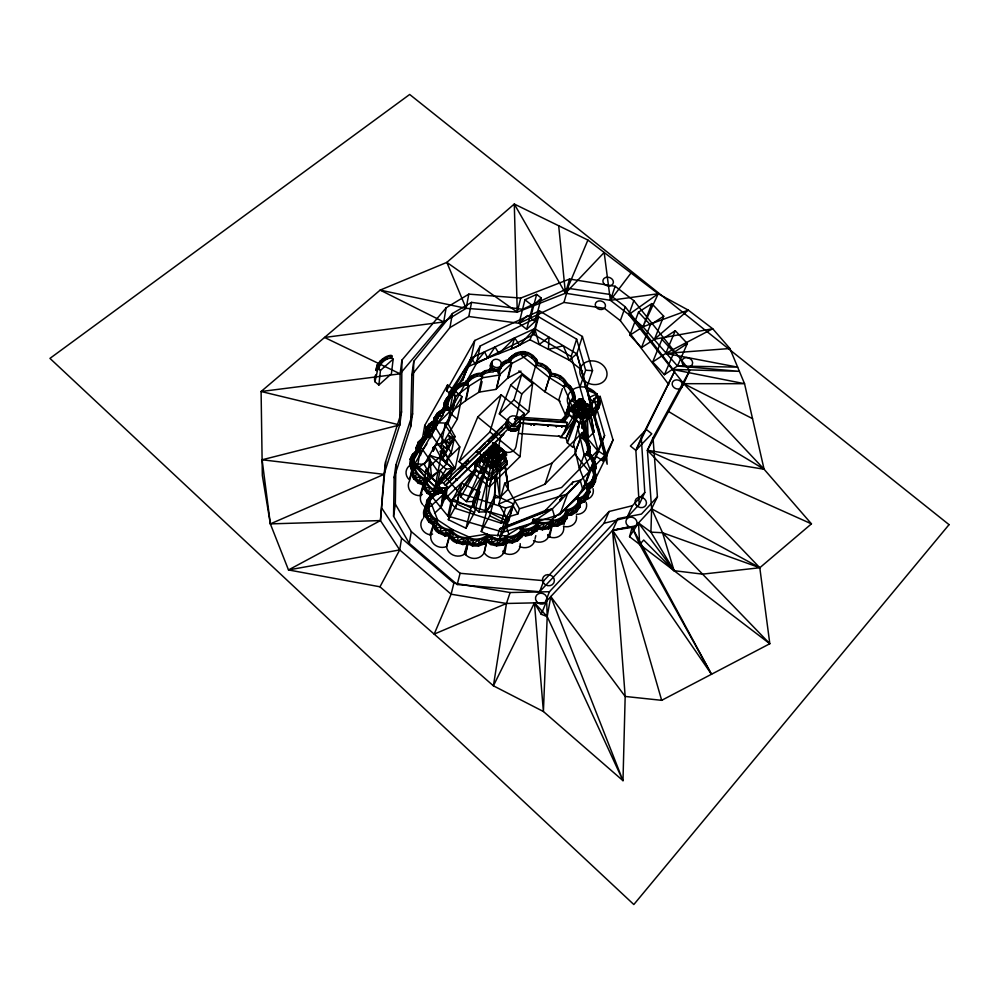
<?xml version="1.0" encoding="UTF-8"?>
<svg xmlns="http://www.w3.org/2000/svg" width="999" height="999" viewBox="0 0 999 999"><rect width="100%" height="100%" fill="white"/><g stroke="black" fill="none" stroke-linecap="round" stroke-linejoin="round"><path stroke-width="1.5" d="M533.803 425.187L534.665 424.637L533.803 425.187L533.803 423.863M585.426 437.737L588.099 438.074L587.437 418.506L588.536 418.419L589.772 412.737C587.474 409.078 585.214 403.696 580.219 403.371L577.235 403.846L574.25 406.855L576.773 409.977L578.896 410.152L575.024 417.07L566.046 438.161L567.37 442.894L572.927 447.39L579.245 423.164L583.179 423.613L583.516 404.245L580.556 399.6L577.272 402.235L577.784 403.996L576.448 405.382M488.012 536.263L488.012 535.177C493.469 539.485 501.798 540.047 507.629 536.188L506.793 540.584C501.148 545.067 492.495 544.355 487.237 539.585L488.012 536.263C493.581 540.372 501.71 540.996 507.629 537.262L502.672 542.994L503.496 539.26L497.015 543.668L497.827 539.785L491.371 542.42L491.071 543.431M657.417 496.853L651.623 508.766L635.851 525.824L612.624 530.344L711.475 674.263L632.13 527.397L629.283 526.76L612.624 530.344L545.129 602.634L506.456 603.483L451.123 594.205L399.712 549.925L380.444 520.579L384.041 474.35L399.75 424.975L400.124 373.838L401.898 360.152L446.116 307.817L468.818 294.131L520.716 298.052L569.555 279.058L615.134 286.263L633.841 300.649L689.71 370.517L683.728 383.691L647.414 450.262L651.623 508.766L650.923 532.13L674.075 570.679L702.559 574.138L759.802 567.744L811.45 523.851L764.085 469.23L683.728 383.691L628.796 314.548L610.377 300.312L565.446 293.244L517.27 312.15L466.121 308.341L380.144 290.11L261.101 391.508L262.337 475.487L270.354 523.888L288.486 569.942L379.97 586.8L493.406 685.814L543.406 711.513L622.989 780.669L625.174 696.453L612.624 530.344L617.869 518.631L641.445 514.085L657.417 496.853L653.021 437.712L689.71 370.517M401.548 411.825L385.626 461.713L380.444 520.579L270.354 523.888L262.113 459.777L399.75 424.975L401.548 411.825L401.898 360.152M506.243 424.088L506.968 423.176L506.318 423.189L507.192 425.736L506.468 426.648L507.205 424.85M393.569 516.258L394.13 477.609L395.879 465.022L412.599 413.773L413.773 361.301L452.422 313.511L471.553 302.372L522.552 309.303L568.044 288.311L609.065 294.305L625.274 306.818L674.562 371.428L635.864 450.387L639.198 504.445L626.997 517.532L604.008 523.289L539.635 591.733L457.23 584.527L409.278 543.381L393.569 516.258L395.329 504.12L395.879 465.022M455.407 396.453L454.033 395.117L453.658 391.208C456.019 385.939 461.476 382.255 467.27 382.155L468.044 382.892L467.644 384.79L469.018 386.126L466.009 400.399L452.609 410.639L455.407 396.453L469.018 386.126M412.874 468.032L412.787 472.452L415.022 477.197L418.981 480.969L424.65 479.545L422.914 484.965L418.294 483.166L413.686 478.683L411.451 473.951L411.825 467.982L414.16 469.006L416.533 473.676L420.379 477.534L424.65 479.545L425.624 478.996C419.443 477.097 414.173 470.916 414.835 464.248L413.861 464.785L412.699 469.13M394.13 477.609L410.626 426.885L411.825 374.95L413.773 361.301M442.232 450.099L435.04 486.788L411.863 463.012L419.056 448.751L442.195 416.308L449.55 392.382L462.737 380.157L467.507 367.045L482.405 360.077L515.334 347.327L529.982 339.735L569.255 360.177L580.419 369.018L581.73 370.617L585.988 388.836L586.688 387.587L590.034 403.221L599.8 401.136C600.911 409.303 593.106 415.846 585.339 415.596A16.533 14.048 19 0 1 567.769 403.184A16.533 14.048 19 0 1 577.834 387.425C589.56 384.19 604.158 395.829 598.526 408.316L594.143 413.948L598.638 404.92L598.526 408.316L594.093 412.974L594.405 418.781L599.8 401.136L596.753 394.006L586.688 387.587L592.519 370.666L582.405 336.488L539.472 310.889L474.775 340.472L446.516 390.696L452.584 395.666L480.169 346.041L538.598 316.795L576.635 339.173L585.639 370.229L579.932 387.175M495.117 448.976L492.395 448.876L489.298 450.699L489.073 448.289L493.381 444.118L496.041 444.155L499.288 446.815L495.054 449.075L497.814 457.617L498.813 456.643L501.011 456.593L504.582 453.084L504.408 451.161L500.499 447.789L497.889 447.964L500.499 447.789L506.306 452.734L506.58 455.107L502.285 459.328L498.701 459.752L496.653 461.6M584.927 436.551L585.089 427.734L583.141 423.101M586.925 442.282L587.012 439.41L583.953 436.163L585.139 438.611M573.738 398.738C575.474 392.807 571.828 386.213 566.695 383.204L565.684 383.466C570.879 386.363 574.625 392.957 572.577 398.863L573.588 398.576L574.213 394.755L573.551 398.813M422.502 438.086L418.381 441.833L416.321 447.964L418.194 442.944L422.315 439.21M517.07 539.76L517.532 535.039L521.528 531.543L523.414 527.647L522.714 526.748C520.779 533.241 513.598 537.225 507.017 536.513L506.518 538.161L505.269 536.55L520.929 526.81L522.177 528.409L520.379 532.392L517.42 534.977M498.863 446.453L498.838 447.202L496.89 445.604M579.07 427.822L579.245 423.164L583.179 423.613L587.237 419.543L583.316 404.37L586.475 409.877L588.661 418.057L585.464 417.657M584.465 435.839L584.59 432.729M584.902 424.962L585.027 421.853M575.137 417.694L567.37 442.894L578.471 414.373L578.858 410.127L583.141 403.971L588.611 404.782L592.27 407.555L592.894 409.615L592.557 414.373L588.536 418.419L586.401 418.156M414.685 469.355L414.835 464.248M504.195 456.593L506.131 458.179L506.381 461.301L500.949 466.645L501.111 469.942L497.29 469.992L497.564 466.446L496.703 465.746L498.089 459.265L493.456 463.836L493.181 468.106L490.497 468.069L487.237 465.372L486.975 462.15L487.749 460.989L487.237 465.372L486.975 462.15L490.896 466.308L493.306 466.333L497.215 462.5L495.154 448.826M586.5 415.572L586.538 412.575M561.888 522.664L562.487 517.969L565.996 514.21L567.395 510.227L566.62 509.403L564.672 515.134L566.62 509.403M588.923 488.311L587.137 496.366L587.187 492.944L583.916 496.753L583.741 500.099L588.923 488.311C589.248 494.33 585.614 500.586 579.445 501.835L578.721 506.156L575.761 510.264L571.291 512.999L566.508 513.636L566.745 514.585L572.04 513.961L576.51 511.213L580.044 506.431L580.706 502.072L579.37 501.81L580.019 498.576L579.17 497.802L578.321 499.862L576.51 498.863L585.202 484.29L587 485.277L587.35 489.522L587.674 483.553L588.686 484.115L589.635 492.682L589.422 487.225L588.099 487.262L588.736 491.67L588.686 484.115M490.659 364.997L490.771 367.707L490.709 364.947M480.307 459.228L477.01 462.437L477.222 465.571L475.099 468.768L479.345 472.29L484.602 468.731L483.041 472.814L483.404 476.211L487.25 479.483L485.289 511.888L478.933 511.988L473.301 507.255L472.877 501.486L483.591 473.214L479.345 472.29L481.093 468.781L484.602 468.731L485.739 467.607L487.362 462.312L483.279 462.25L480.019 459.552L479.77 457.167L486.426 451.698L489.41 451.361L494.692 448.701L487.462 451.448L480.019 459.552L484.153 462.337L485.739 467.607L482.355 467.644L479.283 465.097L479.045 462.837L480.531 459.065M580.344 438.386L582.292 438.186L583.466 435.364L582.292 438.186L580.257 438.286L575.412 451.823L579.27 468.194L584.228 454.533L586.113 454.083L586.763 452.31L587.824 452.06C593.468 455.694 596.653 463.411 594.08 469.805M492.819 477.722L493.681 477.372L493.231 476.848L491.083 479.42L485.289 511.888L493.968 503.234L495.566 478.533M490.784 367.869L490.859 366.695L492.457 368.818L495.017 370.042L494.805 371.141L497.527 371.141L500.224 368.818L497.877 370.042L495.054 370.105L494.767 371.091L492.307 369.905L490.784 367.869L490.671 364.285L490.372 369.255L490.909 367.732A5.282 4.483 13.3 0 0 489.672 369.842L489.473 370.554M490.734 364.523L490.671 365.322L491.408 363.973M487.237 465.372L487.462 462.25L485.851 467.544L486.101 470.591L489.173 473.139L491.708 473.164L495.791 469.155L496.865 463.773L497.514 463.848L495.754 454.383C495.666 439.597 492.632 460.726 493.456 463.836L491.283 463.861L488.698 461.725L488.561 459.115L486.863 462.212L481.493 458.678L481.268 456.531L486.426 451.698L488.611 451.648M506.318 422.19L506.493 426.935L508.466 429.545L511.613 431.068L515.147 431.118L518.631 428.184L518.019 429.47L515.134 431.044L515.634 429.807L512.012 429.907L508.666 428.246L506.605 425.462L506.331 422.302L507.892 419.393A7.105 6.144 15.2 0 0 511.388 429.632A7.105 6.144 15.2 0 0 520.192 423.176M517.257 418.668L566.995 422.227L566.695 426.573L520.054 423.251M585.164 430.294L586.001 419.992M493.968 503.234L496.328 474.25L495.104 475.462L495.966 475.112M491.983 363.349L491.895 362.088L490.584 365.484L492.057 362.862M412.662 468.968L411.388 469.33L409.715 465.134C410.077 460.189 410.626 454.033 415.871 451.685M491.77 363.449L491.895 362.088A5.532 4.683 13.3 0 0 491.808 368.156A5.532 4.683 13.3 0 0 498.738 369.73A5.532 4.683 13.3 0 0 501.236 364.21L500.936 367.869A5.307 4.495 13.3 0 1 493.481 370.604A5.307 4.495 13.3 0 1 491.783 363.461M563.623 422.302L569.255 415.134L568.169 414.21L570.329 410.614L570.566 407.967L573.114 407.03L575.536 404.632L577.185 404.657M496.416 452.884L498.289 452.06L500.724 448.688L499.5 447.689L495.342 448.788L499.5 447.689M519.942 422.227L519.492 426.785A6.818 5.894 15.2 0 1 511.638 431.031A6.818 5.894 15.2 0 1 506.218 423.738L506.68 421.603L507.28 421.89M507.654 420.317L507.567 421.303L508.254 420.604L507.517 420.142L508.104 420.417M536.176 361.65L536.413 359.078L532.917 355.369L528.371 352.659L523.988 351.673L521.528 355.444L549.325 377.697L545.054 391.945L518.881 370.879M574.9 417.445L575.686 420.254L579.832 423.588L583.104 404.583L573.114 407.03L573.551 408.603L576.048 410.601L578.458 410.864L578.471 414.373L581.306 416.645L583.316 416.945L585.938 414.323L585.539 409.652M433.279 450.999L434.178 447.727L433.379 447.265L432.679 448.501L433.279 450.999L434.178 447.727M493.381 444.118L493.543 444.78L496.291 444.343L498.676 446.503L494.755 449.175L491.046 454.433L489.423 454.72L488.311 452.622L491.545 449.55L492.594 449.587M494.967 481.431L495.254 478.459M495.067 481.181L495.354 478.221M520.054 456.643L524.2 413.449L501.136 394.767L477.759 416.983L459.078 461.638L489.46 486.9L520.054 456.643L489.922 431.943L501.136 394.767M492.245 369.031L490.971 367.332L492.507 368.156L492.17 369.717L492.507 368.156M588.661 418.057L592.694 414.011L592.27 407.555L587.325 403.933C582.005 406.293 585.214 398.077 585.839 404.583L584.927 401.848L585.364 404.52M375.774 374.837A10.652 9.103 6.6 0 0 374.987 381.768L378.883 385.002L391.408 373.801L393.169 359.128L391.695 357.917L391.933 355.969L391.108 355.294C383.404 355.944 377.285 362.949 377.447 370.641L376.136 370.442L376.96 365.209L380.494 360.701L383.803 358.728M376.136 370.442L376.96 365.209M378.883 385.002L380.444 370.429L378.971 369.205C378.796 362.15 385.102 356.406 391.933 355.969M433.803 421.953L434.24 417.744L437.5 412.949L442.245 410.027M435.277 420.716C435.764 414.086 441.67 408.166 448.226 407.217L449.1 407.892L448.738 409.752L450.299 410.939L438.249 423.126L436.688 421.928C436.513 414.897 442.145 408.603 449.1 407.892M587.999 404.832L587.325 403.933L584.09 403.946L584.165 402.435L581.218 401.024L580.007 402.235L576.298 401.973L572.902 405.906M378.971 369.205L380.107 363.424M380.494 360.701L380.257 362.275L382.567 360.589M483.279 462.25L487.362 462.312L483.279 462.25L489.06 458.079L490.272 455.769L490.209 457.667L491.945 459.09L493.518 458.966L496.341 456.206C492.27 442.357 500.099 453.159 501.498 458.454L502.285 459.328L498.701 459.752L497.739 464.885L496.615 465.996L500.949 466.645L497.29 469.992M379.907 365.359L382.929 361.638L383.141 359.69M498.513 446.016L497.952 447.864L498.126 446.403L495.704 445.579L493.256 448.951L490.759 450.312M507.704 421.054L507.892 419.393L507.967 420.916M588.498 489.21C594.63 487.2 595.392 480.806 596.291 475.499L594.755 471.253L593.506 471.528M595.067 481.905L596.291 475.499M382.929 361.638L387.15 358.903L387.362 356.955M442.482 495.729L441.208 507.042L444.493 499.138L445.841 488.086L447.34 486.575L442.332 482.342L433.816 488.573L445.841 488.086M494.817 448.726L493.369 447.852L491.321 449.662L491.258 447.914L494.542 444.73L496.79 444.592L494.355 448.888L495.079 449.425L492.207 456.855L490.497 468.069L493.306 466.333M495.791 469.155L496.316 464.622M387.15 358.903L390.397 358.092L390.621 356.144M445.654 489.148L444.493 499.138L445.966 497.639L447.34 486.575M583.054 435.789L583.416 432.692M549.999 372.727L550.299 370.192L546.765 366.458L542.195 363.748L537.812 362.749L535.314 366.521M414.285 456.331L413.399 463.024C413.798 457.729 414.86 451.71 420.005 448.963L418.881 448.663C414.273 452.11 411.064 457.829 411.176 463.661L412.849 467.869L411.563 468.231L411.388 469.33M490.896 466.308L493.394 462.125L491.158 454.37C505.069 433.816 486.363 462.262 487.974 463.886L489.173 458.017L488.449 459.178L485.539 459.265L482.967 457.13L482.817 455.194L488.211 453.708L494.38 449.001L484.165 454.657L484.24 456.381L486.476 458.229L489.06 458.079M497.739 464.885L500.287 464.885L504.345 460.901L504.945 455.994L506.58 455.107L502.222 450.611L495.529 448.801M270.354 523.888L384.041 474.35L385.626 461.713M508.379 428.459L506.63 427.072L507.28 425.949L508.928 428.159L508.279 429.295L508.728 427.372L507.629 425.899L506.743 426.248M433.379 447.265L433.978 449.762M504.395 456.256L504.345 460.901M573.276 394.892L571.952 400.711L570.129 401.211L565.509 415.172L558.778 399.975L562.362 388.661M444.692 401.985L443.556 408.291C444.143 403.559 444.892 397.639 450.112 395.704M495.017 371.141L495.679 369.705L497.465 370.504L495.017 371.141L495.154 370.067M528.771 411.8L532.667 383.554L521.628 374.687L510.714 385.052L499.338 413.923L514.16 425.999L528.771 411.8L514.01 399.862L521.628 374.687M594.205 472.19L593.506 476.998L590.559 482.992L592.832 478.721L594.205 472.19L592.981 468.044L594.068 468.419C595.904 473.801 595.554 480.307 592.02 484.927L588.261 487.375L588.911 488.149L593.106 485.514L595.491 480.844M507.017 536.513L507.717 537.425L506.968 542.632L512.487 542.857L517.619 540.834L522.24 536.625L523.638 532.779M410.626 426.885L412.599 413.773M566.346 515.621L571.64 514.997L576.111 512.25L579.645 507.467L580.294 503.121M511.925 431.143L512.812 429.383L514.722 429.37L514.822 431.118L515.034 429.782L512.137 429.807L511.925 431.143L515.034 429.782M410.601 458.566L410.427 459.665L410.489 458.154M409.715 465.134L410.152 463.561L409.977 464.66M410.314 459.265L412.924 453.708M617.869 518.631L549.438 591.72L510.127 592.544L506.456 603.483L493.406 685.814L534.44 602.872L547.202 616.57L622.989 780.669L550.786 596.565L547.202 616.57L543.406 711.513L534.44 602.872L541.221 614.285L547.202 616.57L546.665 600.986L541.221 614.285M411.825 467.982L411.451 473.951M379.97 586.8L399.712 549.925L401.598 538.199L382.005 508.479M416.496 446.853L416.208 451.248M504.945 455.994L501.111 459.752L500.287 464.885L498.701 459.752M413.998 458.129L416.496 451.873M417.27 448.301C418.556 442.357 422.415 436.426 428.409 434.465L429.408 435.002L429.095 436.825C423.089 438.536 418.456 444.867 419.592 451.161L421.391 452.135L426.923 443.768M418.181 443.356L418.381 441.833M414.485 467.245L414.772 465.459M478.933 511.988L487.25 479.483L491.508 479.695L492.332 474.975L497.802 469.592L497.564 466.446M413.686 461.238L414.76 467.145L416.758 467.682M413.686 478.683L411.738 472.402M523.064 529.807L523.414 527.647L521.278 535.127L517.395 538.748L512.25 540.771L507.242 540.646L517.532 535.039L512.25 540.771L512.475 537.2L507.717 537.425M414.098 478.896L413.861 477.597M416.196 453.671L418.643 451.486L418.931 449.687M419.468 446.965C420.229 441.558 424.038 436.476 429.408 435.002M414.835 478.284L416.533 473.676L412.787 472.452L414.16 469.006L413.861 464.785M419.592 451.161L419.767 445.154M418.643 451.486L420.005 448.963M421.815 439.31L422.003 438.186M475.199 468.344L460.427 491.208L460.826 496.94L466.421 501.635L483.491 473.276L484.715 468.668L484.94 471.815L488.823 475.037L487.662 479.745L483.404 476.211L484.715 468.668L487.699 465.122L490.497 468.069M577.272 402.235L579.195 403.633L578.858 402.235L582.355 399.825L582.941 403.721L581.88 401.885L578.084 404.795L574.425 405.107L570.329 410.614L573.638 413.261L575.761 418.181L566.083 438.186L560.726 437.512L558.516 435.726M421.453 442.47L421.753 440.659M436.988 486.138L440.097 470.292L446.915 463.748L441.171 455.606L425.986 470.054L423.164 485.939L447.889 516.083L503.159 532.18L559.964 514.448L596.59 476.523L606.655 455.969L613.049 439.972L600.137 396.378L593.906 398.701L604.582 435.514L595.566 456.006L602.834 460.789L604.969 455.407L597.652 450.599L561.588 487.512L514.747 500.661L508.578 521.103L501.236 523.189L455.656 508.441L436.988 486.138L455.169 468.519L440.834 446.74L457.33 419.105L461.925 396.615L447.589 384.902L424.762 425.399L417.12 468.406L429.545 459.515L427.584 479.133L438.062 471.665L421.079 447.452L471.166 357.979L474.775 340.472M427.272 506.168L425.911 505.931L426.848 500.424L430.557 495.479L432.842 494.03M425.911 505.931L426.098 504.882L427.472 505.107C427.822 497.614 434.44 491.058 441.795 490.234L442.657 490.984L442.307 492.719L443.831 494.055L441.133 507.117L434.59 513.249M424.325 434.19L424.862 432.654L424.875 437.038M399.75 424.975L261.101 391.508L400.124 373.838L443.731 321.94L446.116 307.817M426.236 427.56L426.073 429.108L426.236 427.56L429.47 423.713L434.14 421.59M424.862 438.773L425.174 436.95M418.057 482.667L418.244 481.593L414.273 477.809M418.294 483.166L418.244 481.593M448.376 399.737L447.227 406.243C447.777 401.136 449.125 395.367 454.245 393.007L453.171 392.669C448.501 395.729 445.329 401.286 445.03 406.855L445.991 409.578M488.074 540.659L484.665 543.893L478.409 546.003L472.652 545.941L467.532 543.718L468.494 537.425C474.662 540.509 482.942 539.46 487.712 534.353L487.337 538.736C482.904 544.43 474.25 545.392 468.194 541.82L467.782 542.707L472.914 544.93L478.683 544.992L484.952 542.882L488.361 539.647L487.337 538.736M581.668 428.146L582.454 423.551L583.691 423.077M426.049 428.696L429.47 423.713M409.278 543.381L411.313 531.593L395.329 504.12M429.945 423.576L429.27 424.85M427.859 437.262L428.171 435.439M429.458 427.972L429.782 426.136L432.804 422.227L436.788 420.017L436.463 421.865C431.818 423.464 428.908 427.897 427.934 432.555M586.763 452.31L590.372 455.207L592.981 459.677L594.08 464.523L592.507 470.404L590.609 470.866L584.228 454.533M594.755 471.253L594.243 472.564L595.654 468.094L594.967 464.398L594.243 468.406L593.181 468.656L594.08 464.523M432.48 424.076L432.804 422.227M411.825 374.95L449.95 327.572L452.422 313.511M434.24 417.744L434.041 418.893L437.5 412.949M434.49 418.581L434.69 417.445M423.426 483.841L423.613 482.767L418.981 480.969L420.379 477.534L415.022 477.197M519.505 426.748L515.971 446.703A8.591 7.505 15.2 0 1 503.234 451.073M579.445 501.835L579.994 498.713L583.916 496.753L579.445 501.835L579.932 502.709L584.715 500.861L588.099 496.715L584.303 501.898L579.52 503.758M588.811 484.315L588.261 487.375L594.48 477.397L595.179 472.527L594.492 480.669L594.48 477.397L592.02 484.927L592.145 481.705L588.811 484.315L587.712 483.941L587.05 485.651L585.102 484.977L583.428 489.31M435.364 419.043L439.772 411.426L442.532 410.901M435.277 422.377L435.614 420.529M432.292 496.378L427.085 493.244L423.788 488.973L422.989 483.017L426.273 483.703L429.72 487.887L434.378 490.996L438.998 492.182L439.81 491.458C433.229 490.671 426.785 485.601 425.786 478.833L424.026 482.867L424.812 488.349M425.624 478.996L425.312 480.756L427.035 479.782L416.271 465.059L414.548 466.021M425.474 480.594L425.786 478.833M500.986 367.919L500.786 364.922M500.974 367.744L501.411 366.221M436.688 421.928L437.025 420.079L435.564 417.907M437.712 416.046L437.375 417.907C439.722 413.661 443.793 410.227 448.738 409.752M587.412 455.619C588.973 450.249 590.534 444.53 587.012 439.41L588.224 443.931M440.172 413.936L440.522 412.075M492.657 369.368L492.532 370.017L492.882 368.981L494.917 369.955L494.58 371.004L492.657 369.368L494.617 369.418L494.58 371.004M441.745 410.052L441.533 411.201L437.3 414.098M427.085 493.244L427.285 492.182L423.963 487.425M565.297 513.461C562.262 517.494 557.579 520.491 552.397 520.229L553.184 521.066L552.722 525.249L558.141 525.037L562.924 522.652L566.982 518.144L562.537 523.676L557.754 526.061L552.36 526.273M427.547 493.381L427.285 492.182M444.48 403.134L444.605 401.586M446.516 390.696L447.589 384.902M450.936 531.63L450.287 533.791C443.281 534.565 435.789 530.144 434.016 523.151L435.601 519.018C437.849 525.661 445.079 529.895 451.935 529.67L451.273 530.544L446.453 530.069L441.233 527.634L437.013 523.901L434.016 523.151L433.017 523.464L432.892 524.775L428.808 521.953C425.187 517.307 423.239 511.013 426.373 505.494L427.397 505.781C427.984 511.251 430.045 516.87 435.064 519.755L436.176 519.443L435.839 521.128L437.824 520.554L431.281 503.583L429.308 504.145L428.896 505.332L429.32 503.396L428.209 500.649L432.754 494.33L434.852 493.793M443.831 407.867L444.043 406.718M424.625 511.301L425.037 509.827M426.848 500.424L426.648 501.486L430.344 496.54M424.85 510.889L426.373 505.494M427.135 501.186L427.335 500.124M495.404 448.688L495.704 445.579L494.143 444.355L489.66 448.551L489.86 450.711L489.073 448.289L491.321 449.662M520.192 543.631A11.151 10.09 18 0 1 515.784 552.747A11.151 10.09 18 0 1 504.77 553.296L506.93 541.658L506.968 542.632M444.23 410.939L444.58 409.078M447.165 397.477L444.393 402.747M447.39 398.451L447.602 397.29M429.308 504.145L429.632 502.435L428.521 502.747L427.197 506.83L426.173 506.555M428.009 501.723L428.209 500.649M425.499 516.483L424.812 510.252M567.107 510.427L566.508 513.636C571.291 508.891 579.57 506.356 580.019 498.576L578.721 506.156L579.033 502.634L575.761 510.264L575.948 506.63L571.291 512.999L571.59 509.49L567.107 510.427L566.271 509.652L565.634 511.338L564.123 509.952L577.01 498.139L578.521 499.5L577.622 503.633L579.17 497.802M425.849 516.783L425.699 515.434M430.219 496.953L430.557 495.479M400.124 373.838L324.55 337.462L443.731 321.94L466.121 308.341L468.818 294.131M486.738 541.246L484.54 551.673A11.201 10.202 14.7 0 1 476.323 558.291A11.201 10.202 14.7 0 1 465.671 554.745L467.932 542.832L471.441 544.293M442.657 490.984C437.4 491.296 433.017 494.805 430.307 499.15L429.982 500.874C432.679 496.54 437.062 493.031 442.307 492.719M447.452 409.977L447.802 408.116M440.834 446.74L445.042 424.725L461.925 396.615M448.014 401.61L450.711 395.604M447.577 404.37L448.364 410.227L450.299 410.839L447.852 423.576M519.53 426.623L520.129 424.762L519.555 426.86M451.461 394.73L452.372 390.896L456.268 386.663L460.864 384.365L460.626 385.527M452.147 392.07L452.859 390.659M457.33 419.105L449.325 412.512L453.708 389.897L434.078 425.149L452.235 454.27L448.027 458.291L446.915 463.748M433.154 496.79L433.491 495.054M450.349 397.477L452.822 395.517L453.184 393.643M453.434 392.37L458.341 385.214M500.137 368.144L505.993 362.974L510.389 362L511.888 363.199L508.241 377.647L496.491 388.748L499.975 374.4L498.476 373.189L499.425 368.743M428.721 521.403L428.921 520.367L426.049 515.734M428.808 521.953L428.921 520.367M449.95 327.572L468.806 316.508L471.553 302.372M452.822 395.517L454.245 393.007M436.138 419.405L436.925 415.447L441.471 411.625M436.513 487.524L437.4 483.017L452.697 468.881M441.97 459.415L453.084 468.194L437.4 483.017M454.033 395.117L455.656 389.435C458.603 385.589 463.086 382.779 468.044 382.892M452.634 391.82L456.118 387.025M442.157 459.465L455.069 436.563L447.702 423.176L438.261 422.802L414.91 463.661L437.724 483.304M455.519 396.915L453.009 409.69L448.064 423.489M496.615 465.996L497.627 460.801L499.587 459.328L501.111 459.752M432.067 518.219L432.405 516.52L429.72 511.888L428.633 506.818L428.309 508.528L429.632 502.435M437.562 493.781L437.899 492.045M455.282 391.321L458.616 387.824L458.991 385.939M562.275 521.64L565.996 514.21L565.659 517.769L567.395 510.227L565.659 517.769L562.275 521.64L557.479 524.025L552.584 524.288L562.487 517.969L557.479 524.025L557.792 520.479L553.184 521.066M538.249 525.711L539.448 526.361L537.162 530.244L531.855 533.666L526.423 534.89L520.979 533.866L521.103 532.904L526.048 533.766L531.493 532.542L535.951 529.595L538.686 523.513M440.946 492.907L441.296 491.171M458.616 387.824L463.037 385.414L463.411 383.516M450.287 533.791L450.062 536.076L445.017 535.939C442.07 533.841 434.365 532.704 434.827 527.822L433.017 523.464M593.943 469.817L595.042 464.41M434.727 529.333L434.827 527.822M452.997 468.606L441.758 459.278L434.677 446.128L454.682 436.376L451.71 450.836L444.98 462.812M470.204 377.272L465.871 381.968L469.955 378.446L470.379 376.923L473.976 375.487M466.383 381.768L466.62 380.594M463.037 385.414L466.333 384.852L466.733 382.967M467.12 382.367C468.556 376.248 475.636 372.964 481.518 373.189L481.793 375.886L483.029 377.297L468.519 386.426L465.534 400.699L479.82 391.645L482.067 381.593M468.519 386.426L467.282 385.002C468.044 377.947 475.487 373.414 482.217 373.976M467.282 385.002L469.28 379.483M470.129 378.097L470.379 376.923M449.762 478.134L450.274 476.798M438.823 533.166L439.036 532.142L434.94 528.296M450.449 477.709L452.372 468.606M491.371 542.42L492.157 538.686L486.625 540.359L486.338 541.371L490.846 544.567L496.491 545.816L503.146 545.079L507.267 542.669L506.793 540.584M428.521 502.747L426.073 510.114L426.96 515.297L429.82 519.917L433.903 522.739L433.091 523.738L429.008 520.916M439.298 533.241L439.036 532.142M439.722 532.38L441.233 527.634L435.826 527.497L437.013 523.901L434.94 519.88M468.881 381.381L472.515 378.196L472.914 376.286M449.325 412.512L476.461 363.474L480.169 346.041M455.169 468.519L459.79 446.94L445.042 424.725M472.515 378.196L477.135 376.148L477.547 374.25M447.889 516.083L451.248 500.686L459.165 492.944L505.681 507.979L513.174 505.869L517.832 513.961L507.654 517.107L451.248 500.686L425.986 470.054M458.716 469.48L458.653 468.706M444.592 535.539L444.817 534.515L439.51 532.205M455.694 479.395L456.855 480.369L455.819 478.821M374.987 381.768L377.447 370.641M448.326 519.655L452.847 499.05L461.688 483.141L479.745 491.845L474.513 512.524L465.996 528.221L448.326 519.655L456.955 504.033L461.688 483.141M445.017 535.939L444.817 534.515M456.855 480.369L457.442 479.345M477.135 376.148L480.482 375.849L480.906 373.951M508.916 428.908L508.741 429.682L509.702 428.171L511.438 429.008L511.363 430.956L508.916 428.908L509.702 428.171M499.363 370.479L499.687 375L496.203 389.348L478.633 392.207L481.83 377.872L481.493 373.339L484.715 370.804L492.345 369.218M459.278 477.559L459.74 477.11M482.517 373.501L483.341 372.327L483.079 373.501M462.774 466.396L462.962 465.534M481.343 376.186L484.527 373.564L484.952 371.653C489.61 369.78 495.005 369.168 499.637 371.416M455.656 508.441L459.165 492.944L440.097 470.292M465.821 463.449L466.009 462.587M489.46 486.9L500.961 435.989L524.2 413.449M511.363 430.956L511.825 429.67L509.203 428.396M547.727 534.989L549.575 536.975L552.21 525.312M467.569 460.926L467.807 459.865L459.79 468.444M451.935 529.67L451.548 531.343L452.734 529.795L436.451 519.168M484.527 373.564L489.423 372.053L489.735 369.867M449.2 536.088L446.503 546.465A11.214 10.215 13 0 0 453.071 555.044A11.214 10.215 13 0 0 464.21 554.383L467.794 541.595L467.794 543.868L462.837 544.53C459.827 542.932 451.298 542.932 451.523 538.099L448.901 534.053L449.812 533.578L453.521 533.966L458.379 537.012L463.948 538.611L468.743 538.324L469.218 537.35C462.387 538.661 454.62 535.476 451.186 529.32L449.812 533.578C452.847 540.147 460.901 543.506 467.794 541.595L468.743 538.324L462.824 542.257L463.948 538.611L457.205 540.809L458.379 537.012L452.435 537.624L453.521 533.966L450.699 530.282M492.207 456.855L493.406 456.668L495.217 449.438M577.06 511.476L577.722 508.616M451.486 539.585L451.523 538.099M468.706 468.419L469.13 468.007M491.708 473.164L493.007 467.557L496.865 463.773M430.307 499.15L428.996 505.119L430.532 506.468L443.831 494.055M564.085 523.426L564.76 520.504M535.102 538.598L535.801 535.639M474.188 463.099L474.6 462.687M476.585 452.222L476.823 451.123L476.298 451.673M495.192 448.376L495.704 445.579M456.243 542.757L456.481 541.733L451.71 538.561M474.712 465.909L477.01 462.437M456.718 542.744L456.955 541.733L463.086 543.518L468.056 542.844M514.16 425.999L521.79 393.981L532.667 383.554M498.426 370.916L497.977 372.827L499.188 373.314M475.099 468.768L476.261 470.517L460.826 496.94M478.009 459.39L478.346 459.053M537.3 526.548L538.199 522.789L534.003 520.516L533.953 519.455C539.46 523.488 547.652 523.913 553.271 519.892L552.36 524.288L548.426 526.785L542.919 527.609L537.3 526.548L543.831 523.713L549.375 523.039L553.334 520.954L548.426 526.785L549.375 523.039L542.919 527.609L543.831 523.713L538.199 522.789L534.378 523.601M585.814 416.208L586.5 413.311L585.926 410.489M563.898 524.787L565.309 518.918M501.998 365.684L502.472 363.773L506.468 361.051L510.876 360.077L510.127 362.275L511.238 363.736L507.592 378.184L521.003 371.116M503.246 363.324L504.02 362.137L503.733 363.324M484.752 444.33L485.002 443.219L479.52 449.338M443.731 321.94L380.144 290.11L446.84 262.387L517.27 312.15L520.716 298.052M505.993 362.974L506.468 361.051M576.81 511.675L577.534 508.728M465.996 528.221L471.016 507.829L479.745 491.845M462.337 544.193L462.587 543.181M462.837 544.53L463.086 543.518M488.548 441.483L488.748 440.584M509.028 359.365L509.315 358.179L513.811 354.72L517.457 353.584M401.598 538.199L453.883 583.079L451.123 594.205L434.178 634.115L506.456 603.483M509.54 359.203L509.84 358.017M509.128 362.162L509.615 360.252M668.793 384.615L620.342 320.679L604.37 308.304L563.948 302.422L519.068 323.301L524.937 299.75L536.638 294.368L541.283 298.014L535.027 321.553L526.673 329.32L519.068 323.301L468.806 316.508M510.127 362.275L512.45 356.943C515.984 353.721 520.779 351.71 525.611 352.522L525.099 354.445L526.211 355.894L511.238 363.736M575.811 419.88L579.969 423.214L586.351 416.221L585.414 412.55L586.75 411.163L588.773 411.426L591.758 407.305L592.894 409.615L591.895 411.213M492.869 437.312L493.019 436.613M513.611 355.045L513.311 356.231L513.811 354.72M457.23 584.527L460.089 573.289L411.313 531.593M466.471 549.762L467.882 544.205M511.963 358.866L515.784 356.031L516.271 354.108M566.583 519.168L568.069 513.848L566.758 513.474M492.495 443.668L493.668 444.655L492.644 443.081M493.668 444.655L494.268 443.618L493.106 442.644M489.173 473.139L490.609 467.532M452.372 390.896L451.336 394.905L452.622 395.217M574.413 400.474C576.485 396.166 573.788 391.608 570.953 388.349M526.673 329.32L532.742 305.881L541.283 298.014M515.784 356.031L520.491 354.37L520.991 352.447M501.71 427.947L501.973 426.823L487.799 441.396M530.506 317.982L536.638 294.368M423.439 485.452L420.679 496.003A11.051 9.903 9.9 0 0 422.739 504.682M472.202 545.666L472.465 544.655M472.652 545.941L472.914 544.93M433.416 525.674L430.694 536.038A11.201 10.177 11.3 0 0 435.552 545.417A11.201 10.177 11.3 0 0 446.715 546.528L449.637 536.276M520.491 354.37L523.813 354.32L524.313 352.397M502.947 435.214L501.623 434.827M531.293 380.906L535.439 366.558L536.7 365.372C535.689 360.502 531.406 357.317 527.222 355.182L527.734 353.259L523.289 352.335M486.338 541.371L486.95 540.596L484.053 552.534A11.176 10.152 16.7 0 0 493.668 558.154A11.176 10.152 16.7 0 0 503.309 553.483L506.481 541.595L507.267 542.669M411.888 472.127L409.478 481.081A11.026 9.828 8.8 0 0 410.164 490.959A11.026 9.828 8.8 0 0 420.042 495.654L422.34 494.343M539.472 310.889L534.727 328.634L529.982 339.735M487.25 479.483L491.508 479.695L497.502 473.776L497.39 469.755L497.127 470.579L500.949 470.529L506.893 464.672L506.131 458.179L507.055 464.085L499.787 471.004L497.24 471.041M476.461 363.474L533.853 334.478L538.598 316.795M481.243 531.505L486.7 511.213L495.317 495.204L513.436 503.933L507.305 524.313L498.976 540.097L481.243 531.505L489.672 515.796L495.317 495.204M584.09 403.946L586.113 403.983L587.961 406.019L584.577 408.579L585.689 412.749L583.266 415.172L581.468 414.935L578.97 412.937L580.981 407.093L576.048 410.601L573.638 413.261L572.552 417.782L560.726 437.512L575.761 418.181L572.552 417.782L568.169 414.21L567.519 411.039L570.566 407.967L571.166 409.915L576.798 413.636L575.649 417.57L572.439 417.17L568.294 413.848L569.717 408.541L573.488 405.082L582.792 403.946L580.631 404.071M478.409 546.003L478.683 544.992M478.771 545.729L479.045 544.717M533.091 523.863L534.003 520.516M501.111 469.942L499.787 471.004L499.712 497.639L493.406 497.727M531.705 357.854L532.217 355.931L527.734 353.259M506.768 460.664L506.893 464.672L504.994 465.871L508.266 489.098L499.712 497.639L496.378 474.013M484.065 543.893L484.34 542.882M535.177 361.488L535.714 359.578L532.217 355.931M484.665 543.893L484.952 542.882M550.786 596.565L625.174 696.453L661.675 700.324L769.817 643.731L629.557 536.7L632.13 527.397A5.682 4.995 26.1 0 0 636.425 520.429A5.682 4.995 26.1 0 0 627.409 518.394A5.682 4.995 26.1 0 0 629.283 526.76M487.712 534.353L487.25 536.013L486.788 534.103L467.632 537.175M536.388 364.26L536.925 362.35L535.714 359.578M536.7 365.372L537.937 362.787L536.413 359.078L536.813 361.688M508.578 521.103L498.838 504.058L504.707 483.254L552.06 463.086L582.479 432.455L597.652 450.599M583.903 437.862L585.414 432.555L584.028 436.263L582.854 436.288L582.205 438.086L585.377 441.308L587.312 445.929L587.674 450.749C589.56 445.641 587 439.572 582.854 436.288M420.042 495.654L423.002 485.327M549.325 377.697L550.574 376.498C549.537 371.603 545.242 368.394 541.021 366.246L541.57 364.348L537.112 363.424M490.472 544.205L490.759 543.194L486.625 540.359M490.846 544.567L490.759 543.194M588.174 452.972L589.323 448.976L588.811 452.922M466.121 308.341L446.84 262.387L514.285 204.033L565.446 293.244L569.555 279.058M563.948 302.422L568.044 288.311M486.101 470.591L487.699 465.122M545.529 368.931L546.078 367.033L541.57 364.348M497.602 535.851L499.675 528.783L545.167 510.576L552.297 508.966L580.182 480.269L582.979 490.322M501.236 523.189L505.681 507.979M496.491 545.816L497.202 544.617L503.446 544.068L507.579 541.658M496.915 545.629L497.202 544.617M591.945 456.793C594.929 460.989 597.589 466.446 594.655 471.491L593.668 471.166M498.976 540.097L504.932 520.017L513.436 503.933M549.025 372.59L549.587 370.704L546.078 367.033M424.675 433.791L426.261 427.972M519.63 345.105L514.622 337.912L511.338 348.876L519.63 345.105L534.727 328.634L576.823 353.846L606.655 455.969L607.167 464.223L576.823 353.846L582.405 336.488M549.587 370.704L550.824 373.489L544.855 391.695L560.089 401.211M503.159 532.18L507.654 517.107M420.342 455.769L421.69 451.298L419.705 450.774M550.574 376.498L551.835 373.938L550.299 370.192M502.547 544.954L502.859 543.943M427.397 505.781L426.073 510.114L428.671 512.125L426.96 515.297L431.406 516.808L429.82 519.917L435.064 519.755L433.903 522.739M503.146 545.079L503.446 544.068M550.149 376.086L554.657 376.498L555.232 374.613C559.777 376.311 564.46 379.071 566.233 383.853L564.597 387.088L549.113 377.447M438.336 494.368L438.998 492.182M533.503 540.709A11.076 9.94 20.1 0 0 548.289 537.312L551.985 525.324M565.634 385.726L563.511 381.968L559.49 378.683L560.077 376.798M517.832 513.961L519.443 508.791L504.707 483.254M499.587 459.328L495.716 448.951L500.724 448.688L502.222 449.213L502.222 450.611L496.366 454.782L496.69 458.903L493.394 462.125L491.471 462.187L489.223 460.339L491.158 454.37L490.172 455.831L488.061 456.043L484.415 461.088L487.637 461.063M547.602 426.161L548.414 425.611L547.602 426.161L547.602 424.85M511.963 542.757L512.287 541.745L517.944 539.822L522.577 535.614M582.479 432.455L574.737 454.033L589.472 471.815L598.364 451.585L571.153 356.518L576.635 339.173M512.487 542.857L512.812 541.845M563.511 381.968L564.098 380.095M570.129 401.211L563.261 385.826L565.084 385.339L565.746 382.767M412.237 470.304L409.228 479.67A10.977 9.74 8.6 0 1 409.228 465.859M538.911 522.415L536.401 525.924L535.951 529.595L538.911 522.415L538.361 521.441C535.314 527.509 527.597 530.269 521.166 528.646L520.629 530.307L519.667 528.558L536.825 521.366M517.619 540.834L518.156 539.448M522.177 528.409L522.714 526.748M423.539 518.056L424.912 513.848M572.664 396.74L571.416 392.157L568.693 387.987L569.305 386.126M411.863 463.012L421.079 447.452L419.056 448.751L432.929 426.273L432.13 430.419L438.711 415.946L442.195 416.308L447.327 400.562M521.703 536.838L522.04 535.826M489.323 449.887L488.573 452.172L490.484 450.274M454.408 393.231L455.656 389.435M571.416 392.157L572.027 390.297M565.521 414.61L570.154 400.636L572.065 400.399L575.262 403.484L575.886 401.635L572.677 398.539L573.751 398.414L576.848 401.523M521.878 535.089L525.586 535.726L525.924 534.715M525.586 535.726L526.423 534.89M573.463 393.681L573.838 392.532M574.188 392.807L574.35 396.291M582.929 489.423L589.36 471.753M585.102 484.977L590.372 469.118L592.307 469.792L593.518 473.926M429.782 426.136L428.246 430.719L428.771 434.865L425.836 432.917C427.01 427.36 430.394 421.865 435.751 419.555L436.788 420.017M490.946 368.881L491.121 367.644M571.952 400.711L572.889 397.777M531.88 523.439L533.291 519.23L552.559 519.667M498.838 504.058L545.004 484.165L552.06 463.086M533.953 519.455L533.391 521.128L533.291 519.23M575.274 397.477L574.887 398.626M565.971 427.085L566.683 424.95L564.21 433.653M615.134 286.263L610.377 300.312L658.204 293.743L688.311 310.14L712.712 328.746L729.894 348.514L744.542 383.691L764.085 469.23L647.414 450.262L653.021 437.712M467.682 383.117L467.37 381.193L470.042 378.696M424.925 513.061L423.988 515.821A11.114 10.002 10.3 0 1 425.611 507.092M482.355 467.644L484.153 462.337M526.086 535.901L531.518 534.69L531.855 533.666M531.518 534.69L532.13 533.329M576.947 401.898L579.432 398.876L581.793 399.2L585.089 401.835M577.497 426.486L584.215 454.845L586.176 454.632L588.336 448.976M587.687 497.764L589.697 492.02M432.567 534.065L429.932 534.827L433.229 525.162M531.78 534.34L536.588 530.369M582.829 437.162L584.44 432.542L584.078 427.772L582.642 424.338M536.238 531.393L537.162 530.244M538.186 528.958L542.395 529.757L543.156 528.546L549.263 527.834L553.184 525.337L552.36 524.288M542.395 529.757L543.156 528.546M435.439 493.606L433.067 494.555L428.309 491.558L425 487.275L426.273 483.703L424.975 479.557M620.342 320.679L625.274 306.818M453.633 392.482L454.97 388.761L456.905 387.575M450.299 410.839L455.806 395.492L453.883 394.892M587.974 415.272L593.906 398.701M584.44 432.542L583.791 434.34L584.078 427.772M592.894 409.615L589.772 412.737L587.375 412.437L585.751 414.123L587.237 419.543L583.054 423.976L582.454 423.551M542.794 529.57L548.301 528.733L548.663 527.709M548.301 528.733L549.263 527.834M584.49 426.91C586.888 430.606 587.025 435.651 584.652 439.473M465.184 383.366L466.121 380.794M497.39 469.755L497.664 473.201L491.658 479.108L487.812 479.17L483.553 475.624L484.94 471.815M752.522 418.631L683.728 383.691L744.542 383.691L672.377 369.405L739.397 371.341L677.484 366.009L642.956 326.798L628.796 314.548L633.841 300.649M553.184 525.337L548.888 528.858M600.137 396.378L594.093 412.974L596.628 426.698L598.239 427.135L600.699 441.196L602.409 441.433L604.77 455.694L606.655 455.969M433.067 494.555L434.378 490.996L428.309 491.558L429.72 487.887L425 487.275M585.851 436.963L586.351 430.681M586.126 436.613L586.525 435.514M585.377 441.308L586.026 439.523M585.938 416.346L587.375 412.437M559.964 514.448L567.494 493.981L604.969 455.407M572.002 484.54L572.902 482.105L580.182 480.269M557.242 526.011L557.629 524.987M587.312 445.929L587.974 444.143M557.754 526.061L558.141 525.037M629.907 335.202L638.498 312.113L651.835 303.621L663.711 316.233L654.507 339.185L641.458 347.677L629.907 335.202L642.956 326.798L688.311 310.14L654.507 339.185L712.712 328.746L665.746 353.409L652.697 362.013L664.435 374.7L677.484 366.009L687.337 343.519L675.274 330.706L661.937 339.398L652.697 362.013M586.176 454.632L587.375 451.823L586.713 453.596M589.822 448.101L590.234 447.003L587.812 441.508M562.537 523.676L563.086 522.252M522.352 532.305L521.278 535.127L521.528 531.543L517.395 538.748M590.234 447.003L589.747 453.334L589.922 450.549M583.229 496.928L585.626 494.093L588.011 487.812M566.083 519.418L566.47 518.394M593.406 466.271L592.307 461.426L589.71 456.968L590.372 455.207M418.881 448.663L417.794 451.511L417.457 447.177L420.879 440.109M414.91 463.661L424.288 464.448L431.543 477.634L429.508 455.257L441.758 459.278L440.297 451.223L444.68 454.095L443.219 446.053L447.602 448.938L446.141 440.896L449.575 443.731L444.68 454.095L443.731 454.095L441.683 459.69L454.682 436.376M446.141 440.896L450.499 443.781L449.051 435.751L452.485 438.586L450.499 443.781L449.575 443.731M479.283 465.097L481.243 459.94L479.77 457.167M539.635 591.733L543.831 580.681L609.115 511.488L632.429 505.694L644.792 492.482L641.296 437.824L674.562 371.428M412.849 467.869L413.923 465.059L411.613 458.666L415.547 451.498M497.689 371.004L498.126 369.418L499.812 369.368L497.652 369.955L497.689 371.004L499.525 368.981M651.835 303.621L642.956 326.798L658.204 293.743L587.912 240.06L514.285 204.033L517.27 312.15M571.128 514.972L571.528 513.936M571.64 514.997L572.04 513.961M592.307 461.426L592.981 459.677M589.472 471.815L595.566 456.006M583.528 488.623L585.202 484.29M579.532 499.413L580.194 497.714L583.091 496.166L586.288 492.382L585.626 494.093M590.109 472.177L585.539 484.016L579.283 467.882M598.364 451.585L604.582 435.514M592.307 469.792L592.981 468.044M594.73 463.161L595.154 462.075M576.111 512.25L576.623 510.814M592.507 470.404L593.556 467.544M587 485.277L587.674 483.553M579.17 507.754L579.582 506.718M641.458 347.677L650.374 324.812L663.711 316.233M579.645 507.467L580.044 506.431M595.441 468.481L595.866 467.407M595.654 468.094L596.066 467.008M592.832 478.721L593.506 476.998M583.816 502.01L584.228 500.961M584.303 501.898L584.715 500.861M545.129 602.634L549.438 591.72M589.635 492.682L590.059 491.633M587.699 498.176L588.111 497.127M592.245 486.75L592.669 485.701M592.682 486.575L593.106 485.514M446.865 409.965L447.639 408.017L445.679 402.135L449.812 395.204M595.154 482.317L595.579 481.256M467.507 367.045L471.166 357.979L534.727 328.634L539.185 344.518L549 337.187L548.401 349.325L563.324 345.766L569.255 360.177L576.823 353.846M427.472 505.107L429.545 498.476L433.591 494.967M480.019 459.552L481.268 456.531M483.753 373.114L484.715 370.804M443.007 494.455L445.816 487.724L433.791 488.199L438.336 492.145M584.927 401.848L585.676 404.433C584.477 399.725 584.403 403.808 586.563 404.845L585.264 411.675L583.054 413.886L579.295 411.988L580.981 407.093L579.707 407.155L576.773 409.977M500.212 368.818L499.762 369.917L501.448 366.695M677.484 366.009L737.649 367.145L665.746 353.409L675.274 330.706M558.691 225.762L565.446 293.244L587.912 240.06M501.136 367.332L499.875 369.717L501.123 367.257M486.051 463.099L487.212 460.352M664.435 374.7L674.013 352.322L687.337 343.519M604.008 523.289L609.115 511.488M635.864 450.387L651.773 433.791L646.328 429.47L630.394 446.016L635.864 450.387L641.296 437.824M515.946 428.983L515.359 430.919L515.946 428.983L517.532 428.121L517.744 429.62L517.532 428.121M442.195 416.308L456.481 384.215L449.55 392.382L466.046 367.12L462.737 380.157L471.166 357.979L474.975 363.561L487.662 358.042L495.029 346.953L498.938 353.671L514.622 337.912M467.532 543.718L467.932 542.832M581.306 416.645L583.054 413.886L583.079 410.939L581.068 408.254L582.879 404.295L579.707 407.155L576.823 405.919L574.25 406.855L571.166 409.915M508.204 360.602L509.315 358.179M626.997 517.532L632.429 505.694M639.198 504.445L644.792 492.482M466.983 382.317L468.656 378.758L470.941 377.859M518.631 428.184L518.006 429.483L520.179 425.374M504.795 465.596L504.37 466.483L505.244 466.121L504.795 465.596L503.271 467.557L505.244 466.121M584.128 437.937L585.327 435.439L585.089 427.734L585.327 435.439M585.052 438.361L586.263 435.864M376.261 369.255L377.572 369.455L378.271 365.409L382.442 359.041L384.553 358.953M518.543 428.396L518.144 429.233L518.356 427.31L518.543 428.396L517.957 428.109L519.78 426.173L519.18 425.824L519.38 426.998M498.376 460.502L497.989 459.515L499.063 458.454L501.498 458.454L506.306 452.734L503.583 452.31L500.299 455.519L497.44 456.506M464.21 554.383L465.909 550.911M581.068 408.254L582.929 404.433M602.834 460.789L613.049 439.972M559.702 500.749L561.051 498.139L562.487 497.527L559.702 500.749L562.487 497.527M560.664 499.75L562.025 497.14M490.909 368.032L491.396 367.108L492.669 368.793M512.45 356.943L510.601 360.352L509.977 359.54C512.337 353.796 519.068 351.024 524.987 351.698L525.611 352.522M511.438 429.008L511.538 430.169M427.734 434.403L427.235 428.234L431.955 421.728M424.288 464.448L447.702 423.176M506.63 427.072L507.28 425.949M494.617 369.418L494.692 370.342M490.984 455.844L494.867 449.1M536.813 531.268L539.098 527.385M595.604 477.01L594.842 473.738M508.116 419.88L508.566 419.118L508.491 420.367M448.226 398.014L445.03 406.855L448.726 408.366M509.977 359.54L511.888 356.206L514.285 355.669L515.759 353.334M629.557 536.7L638.511 522.939L650.923 532.13L662.562 532.742L759.802 567.744L769.817 643.731L662.562 532.742L651.623 508.766L759.802 567.744L647.414 450.262L811.45 523.851M446.241 469.23L437.475 482.617L452.447 468.194L446.241 469.23L429.508 455.257M582.654 400.212L581.068 400.05L584.028 402.809L583.179 403.996L585.389 403.896L584.702 402.197L581.555 399.75M490.609 365.746L491.171 364.997M631.031 272.989L610.377 300.312L604.17 252.472L565.446 293.244M500.599 366.233L502.472 363.773M566.233 383.853L566.808 383.092C564.148 377.185 557.679 373.514 551.298 373.439L550.711 374.2L555.232 374.613M460.427 491.208L476.261 470.517L475.811 468.893M592.207 410.976L599.8 401.136M578.271 501.935C575.699 506.168 571.366 509.527 566.271 509.652M496.291 444.343L493.543 444.78L496.041 444.155L494.542 444.73L496.903 445.404M572.864 405.432L567.395 411.413M474.975 363.561L484.552 351.798L487.662 358.042M583.129 403.871L584.028 402.809M566.683 415.147L563.773 418.506L565.746 416.546M562.737 521.703L564.423 519.767M498.126 369.418L497.939 370.342M561.9 420.154L567.981 413.349M561.188 420.342L567.432 413.474M515.359 430.919L517.719 428.334L515.322 429.645L515.696 430.157M490.659 450.337L489.173 450.462L486.338 453.209L486.326 454.62L488.061 456.043L494.567 449.15M481.493 458.678L488.211 453.708M489.423 454.72L494.755 449.175M560.639 513.461L581.918 491.421M545.167 510.576L572.902 482.105M506.318 423.526L506.406 422.552M545.004 484.165L574.737 454.033M421.128 440.746L419.318 442.569L418.868 444.655L418.893 448.813L419.892 449.35M587.437 418.506L590.921 414.86L592.557 414.373L591.758 411.588M586.351 416.221L585.739 413.386L587.225 411.825L589.485 412.137L592.382 409.24L592.27 407.555M573.638 413.261L576.798 413.636L577.509 416.383L580.831 419.043L583.416 418.269L586.326 415.359L585.739 413.386M584.353 407.043L582.704 403.971L577.996 404.283L576.773 405.494L578.671 407.954L580.382 408.029L580.619 409.515L582.292 410.851L584.79 409.715L584.028 407.417L585.764 406.593M582.255 409.19L584.115 408.291L583.354 404.47L584.028 407.417M586.013 411.888L585.801 410.552L588.286 410.089L590.696 407.692L590.421 406.818L587.637 409.253L586.026 409.103L588.773 411.426M579.283 404.345L580.007 402.235L582.742 403.933L576.473 404.645L579.333 404.47L578.533 406.218L572.34 409.453L578.471 414.373L577.809 412.038L575.162 411.725L578.896 410.152M580.307 404.445L580.981 402.772M578.533 406.218L582.829 403.696M583.229 404.395L584.79 406.605M573.026 405.532L576.885 404.058L576.298 401.973L579.432 398.876L584.802 401.935L584.44 403.946L587.325 403.933M576.885 404.058L576.648 401.885L579.557 399.013L581.793 399.2L581.88 399.937M577.072 401.523L567.519 411.039L568.294 413.848M569.218 410.127L568.968 411.163M570.079 409.278L570.779 408.579M576.173 403.184L575.936 404.208M580.556 399.6L578.146 401.985L578.571 403.571L577.347 404.845M495.516 474.587L494.08 476.473L494.942 476.123M501.873 469.443L501.423 468.918L500.998 469.792L502.897 468.431L502.447 467.907L502.022 468.793L502.897 468.431M495.442 449.063L497.914 457.367L496.915 458.341L497.514 463.848L493.007 467.557M497.277 461.426L498.476 460.252M495.866 453.271L496.528 452.634M493.406 456.668L495.754 454.383M497.539 456.256L496.628 457.142L497.215 462.5M486.476 458.229L491.046 454.433M474.575 470.029L444.443 499.363L446.516 489.473L504.445 433.279M452.235 454.27L459.79 446.94M446.715 489.697L479.532 457.867M483.878 453.658L503.558 434.565M488.012 451.898L490.184 449.775M489.685 450.761L490.684 449.787L490.559 447.839L492.42 447.452L495.829 444.63M483.491 473.276L479.657 473.326L474.962 469.355L474.85 465.322L479.87 460.439M443.494 483.041L506.98 421.753M460.189 468.219L461.838 466.62M491.62 437.862L492.794 436.675M494.555 435.015L496.94 432.667M445.092 485.189L506.418 425.874M445.529 485.539L505.744 427.272M459.078 461.638L489.922 431.943M437.812 482.904L453.084 468.194M423.164 485.939L438.062 471.665M499.338 413.923L514.01 399.862M499.975 374.4L511.888 363.199M579.707 407.155L582.754 404.295M480.706 374.25L482.779 372.327M519.068 323.301L527.435 315.559L535.027 321.553M380.444 370.429L393.169 359.128M562.162 421.228L569.255 415.134L568.581 412.724M481.768 374.275L484.952 371.653M591.233 481.268L587.712 483.941M430.469 424.375L428.858 425.661L425.836 432.917L426.386 435.764M489.66 448.551L490.559 447.839M511.463 357.904L514.285 355.669M495.379 448.526L498.126 446.403M584.79 420.954L588.099 438.074L593.968 432.13L590.859 414.56L591.67 413.948M490.334 450.474L492.395 448.876L492.42 447.452L493.369 447.852M416.546 452.41L414.048 454.22L412.674 460.964L411.176 463.661L415.047 465.359M628.796 314.548L658.204 293.743M495.204 370.504L497.465 370.504M381.218 361.551L379.37 362.812L378.346 366.596L379.17 367.282M525.324 527.035L533.029 521.878M535.601 520.154L552.297 508.966L554.882 517.544M501.436 363.449L503.533 362.137M504.945 465.384L506.443 464.448L506.243 462.05M512.187 430.382L515.084 430.369M488.311 452.622L494.355 448.888M587.05 485.651L588.111 485.002M577.06 404.72L578.021 404.17M491.883 450.137L494.555 448.688M380.444 520.579L288.486 569.942L399.712 549.925M518.856 421.853L519.48 422.502M522.44 532.205L531.843 528.746L536.401 525.924L531.493 532.542L531.843 528.746L526.048 533.766L526.461 530.107L521.703 529.632L521.166 528.646M596.403 409.415L598.526 408.316M451.273 530.544L445.229 533.653L446.453 530.069L439.935 531.343M580.132 423.027L582.467 423.826L580.219 423.551M484.902 454.046L484.115 452.947L489.41 451.361M576.76 413.611L581.168 417.944L583.316 416.945M506.518 527.347L552.297 508.966L499.675 528.783L506.518 527.347L508.941 534.502M491.708 478.808L492.569 478.459L492.12 477.934M492.532 449.513L494.755 448.651M580.194 497.714L578.983 498.164L579.994 498.713M590.859 414.56L592.107 414.11M468.194 541.82C474.537 538.598 482.917 541.57 487.974 535.414L483.928 541.982L484.453 538.249L478.633 543.818L479.095 539.935L472.864 543.756L473.351 540.034L468.756 538.498M578.571 404.245L579.82 403.833M467.52 461.138L468.531 460.814M519.443 508.791L567.494 493.981M578.433 405.357L582.579 404.158M489.61 450.674L490.409 450.549M577.509 416.383L575.024 417.07L575.923 420.492M579.882 399.65L581.78 399.338L579.557 399.013M481.83 377.872L499.687 375M488.024 451.785L488.698 451.685L488.099 451.86M390.397 358.092L391.695 357.917M585.639 370.229L592.519 370.666M586.838 452.859L587.924 452.747M568.281 413.973L569.13 414.697L567.732 412M665.746 353.409L729.894 348.514M583.628 422.377L584.427 422.327L583.99 421.865M484.115 452.947L486.451 452.809M504.27 362.974L501.748 363.124L505.819 360.402L510.039 359.415L510.876 360.077M583.304 404.008L585.389 403.896M466.333 384.852L467.644 384.79M489.423 372.053L493.381 371.94M497.889 447.964L501.248 448.763M506.543 425.749L507.192 425.736M492.332 474.975L488.823 475.037L491.658 479.108M479.345 472.29L483.191 472.24L483.553 475.624M472.777 501.548L466.421 501.635L479.208 472.877M581.88 401.885L582.842 401.873M485.189 452.734L487.612 452.734M519.293 425.724L519.942 425.724M577.897 404.233L578.696 404.183M480.482 375.849L481.793 375.886M507.28 541.62L512.287 541.745M445.242 534.915L450.299 535.052M487.562 534.902L507.117 535.914M518.693 433.466L561.688 436.488M565.059 420.342L515.884 416.97M518.806 419.255L567.007 422.702M520.079 422.952L566.708 426.273M452.485 438.586L453.384 438.661L449.051 435.751M587.749 404.133L585.352 403.871M460.089 573.289L543.831 580.681M523.813 354.32L525.099 354.445M474.85 465.322L477.222 465.571L481.093 468.781M586.863 404.67L588.611 404.782M581.068 403.633L582.692 403.833M262.113 459.777L384.041 474.35M572.315 417.532L575.524 417.932M574.313 412.437L577.297 412.824L578.009 415.409M580.831 419.043L583.204 419.368M495.741 449.075L500.624 449.775M581.168 417.944L583.416 418.269M453.883 583.079L510.127 592.544M542.757 528.733L536.75 527.322M579.695 403.896L580.756 404.008M591.383 408.828L589.485 405.656L583.478 404.145L589.847 407.055L592.382 409.24M522.777 354.258L527.222 355.182M536.575 365.322L541.021 366.246M491.133 543.556L496.79 544.805M583.104 404.583L583.229 409.178M499.063 458.454L502.285 459.328M586.75 411.163L589.485 412.137M587.225 411.825L589.772 412.737M476.323 451.348L479.07 452.322L481.693 455.781M418.481 482.092L423.114 483.891M587.237 390.197L596.753 394.006L598.164 401.486M436.463 421.865L438.299 422.689L430.319 437.525L428.459 436.688M451.66 529.258L469.655 537.275M554.657 376.498L559.49 378.683M583.516 404.245L586.663 405.706M486.7 511.213L504.932 520.017M489.672 515.796L507.305 524.313M452.847 499.05L471.016 507.829M456.955 504.033L474.513 512.524M489.672 369.28L491.845 370.379M429.095 436.825L430.869 437.787M432.679 448.501L433.466 448.963M533.853 334.478L571.153 356.518M668.556 411.501L764.085 469.23M427.734 492.307L432.505 495.304M565.084 385.339L568.693 387.987M432.405 516.52L436.176 519.443M524.937 299.75L532.742 305.881M588.948 405.582L590.834 407.08M586.113 454.083L589.71 456.968M498.089 370.604L498.926 371.278M510.714 385.052L521.79 393.981M477.759 416.983L500.961 435.989M492.957 443.231L494.118 444.218M480.319 454.557L481.518 455.519M443.219 446.053L446.665 448.901M440.297 451.223L443.731 454.095M456.156 478.946L457.317 479.92M586.563 404.845L589.847 407.055L589.485 405.656M500.724 448.688L503.583 452.31L503.484 450.599M475.199 469.055L476.223 469.98M426.923 479.308L439.835 490.921M662.562 532.742L674.075 570.679L643.718 540.034L639.685 544.443L711.475 674.263M638.498 312.113L650.374 324.812M661.937 339.398L674.013 352.322M565.983 511.076L564.597 509.602L550.412 520.404L551.798 521.903M417.457 447.177L418.893 448.813M501.498 458.454L498.351 455.606L498.289 452.06M503.134 551.148L504.77 553.296M674.075 570.679L638.511 522.939L639.685 544.443L632.13 527.397L612.624 530.344L661.675 700.324M424.762 425.399L448.027 458.291M584.115 408.291L584.79 409.715M449.325 536.088L451.286 539.123M566.695 383.204L568.069 385.414M560.664 376.148L562.1 378.459M584.977 408.116L583.354 404.333M495.404 449.263L497.077 452.26M576.648 401.885L577.784 403.996M504.408 451.161L505.369 454.657M576.298 401.973L577.235 403.846M585.801 410.552L585.102 408.054M581.992 426.161L583.428 429.582M432.804 524.512L434.627 528.858M570.229 385.876L571.341 388.698M409.89 464.023L411.563 468.231M591.333 454.982L593.443 460.726M501.835 449.051L502.21 450.124M584.927 410.264L585.938 414.323M585.414 412.55L586.326 415.359M571.803 407.717L572.34 409.453M569.717 408.541L570.329 410.614M592.944 428.621L593.968 432.13L590.983 416.446M587.237 419.543L585.751 414.123M550.824 373.489L551.136 374.613M536.925 362.35L537.237 363.461M583.94 426.111L585.152 430.619M570.154 400.636L572.09 407.942M508.728 427.372L508.928 428.159M506.381 461.301L507.055 464.085M574.1 446.041L575.486 451.923M465.072 552.21L465.671 554.745M578.858 410.127L579.295 411.988M500.674 367.033L500.849 368.032M422.802 484.09L423.788 488.973M467.532 542.607L467.794 543.868M424.525 433.067L425.062 435.914M585.052 402.747L585.239 403.783M590.896 416.745L592.37 425.924M574.113 397.59L572.976 390.109L573.026 392.919M497.002 460.327L497.514 463.848M594.068 468.419L594.455 471.353M489.073 448.289L489.298 450.699M416.108 447.227L416.521 451.585M497.914 457.367L497.989 459.515M499.45 445.766L499.537 446.84A8.591 7.505 15.2 0 0 500.998 449.238M497.227 470.329L497.502 473.776M548.151 534.79L548.289 537.312M584.802 432.929L584.877 435.339M489.173 458.017L489.223 460.339M548.226 424.887L548.226 426.211M503.309 550.924L503.309 553.483M534.49 423.913L534.49 425.237M519.592 424.862A6.406 5.544 15.2 0 1 512.187 428.883A6.406 5.544 15.2 0 1 507.092 422.028M426.024 507.292A11.051 9.903 9.9 0 1 423.701 505.669M500.986 366.271A4.995 4.221 13.3 0 1 495.192 369.305A4.995 4.221 13.3 0 1 491.246 364.061M534.952 539.885A11.114 10.015 19.1 0 1 519.443 546.453M429.932 534.827A11.164 10.102 10.2 0 1 422.677 519.068M586.151 502.31A10.939 9.653 21.8 0 1 576.398 514.335M563.748 527.547A11.051 9.878 21.1 0 1 549.575 536.975M576.423 515.871A10.989 9.765 21.6 0 1 563.399 526.336M593.069 488.661A10.864 9.54 21.7 0 1 586.55 499.488M593.968 459.503L594.88 467.095L593.968 459.503M491.72 362.824L491.658 363.636L491.72 362.824M506.605 425.462L506.481 426.873L506.618 425.524M478.671 471.565L478.583 472.44L478.671 471.565M485.027 476.698L484.927 477.559L485.027 476.698M486.426 477.859L486.326 478.708L486.426 477.859M492.457 368.818L492.32 369.917L492.457 368.818M508.678 428.246L508.466 429.545L508.666 428.246M511.963 429.832L511.613 431.068L512.012 429.907M530.619 424.35L531.118 424.987L530.619 424.35M483.591 473.214L473.301 507.255L483.853 476.66L483.591 473.214M682.554 385.639L681.53 387.699A5.357 4.446 23.1 0 1 672.976 386.426A5.357 4.446 23.1 0 1 676.186 379.882A5.357 4.446 23.1 0 1 682.554 385.639M555.869 426.148L556.293 426.785L555.869 426.148M596.753 394.006L594.055 402.36L588.836 397.664L596.753 394.006M561.513 426.548L561.825 427.172L561.513 426.548M514.473 418.681L515.097 419.193L514.473 418.681M488.174 478.996L488.186 479.682L488.174 478.996M490.884 478.958L490.884 479.645L490.884 478.958M588.636 417.145L588.261 417.669L589.073 417.607L588.636 417.145M589.323 416.458L588.96 416.97L589.772 416.908L589.323 416.458M590.172 415.596L589.81 416.121L590.621 416.059L590.172 415.596M590.921 414.86L590.546 415.384L591.358 415.322L590.921 414.86M949.05 524.65L633.828 904.532L49.95 358.391L409.677 94.468L949.05 524.65M596.216 307.355L595.579 306.293A5.22 4.258 17.8 0 1 600.699 300.924A5.22 4.258 17.8 0 1 604.857 307.742A5.22 4.258 17.8 0 1 596.216 307.355M507.767 483.429L505.144 465.447L508.266 489.098L507.767 483.429M589.223 451.823L588.985 444.105L589.223 451.823M582.454 378.721A13.824 11.613 18.8 0 0 605.894 378.609A13.824 11.613 18.8 0 0 591.895 360.876A13.824 11.613 18.8 0 0 582.454 378.721M536.55 601.523A5.882 5.395 23.7 0 0 546.565 601.261A5.882 5.395 23.7 0 0 540.759 593.181A5.882 5.395 23.7 0 0 536.55 601.523M543.568 583.104A6.044 5.495 23.3 0 0 553.846 582.854A6.044 5.495 23.3 0 0 547.864 574.6A6.044 5.495 23.3 0 0 543.568 583.104M636.213 505.119A5.844 5.082 25.7 0 0 646.028 504.957A5.844 5.082 25.7 0 0 640.047 497.19A5.844 5.082 25.7 0 0 636.213 505.119M683.066 364.623A5.495 4.52 22.9 0 0 692.257 364.61A5.495 4.52 22.9 0 0 686.525 357.592A5.495 4.52 22.9 0 0 683.066 364.623M603.92 283.766A5.345 4.321 17.7 0 0 612.974 283.841A5.345 4.321 17.7 0 0 607.542 277.16A5.345 4.321 17.7 0 0 603.92 283.766M508.041 422.802A6.294 5.445 15.2 0 0 518.681 425.187A6.294 5.445 15.2 0 0 515.034 415.996A6.294 5.445 15.2 0 0 508.041 422.802M491.945 364.498A4.895 4.146 13.3 0 0 500.224 366.358A4.895 4.146 13.3 0 0 497.427 359.353A4.895 4.146 13.3 0 0 491.945 364.498"/></g></svg>
